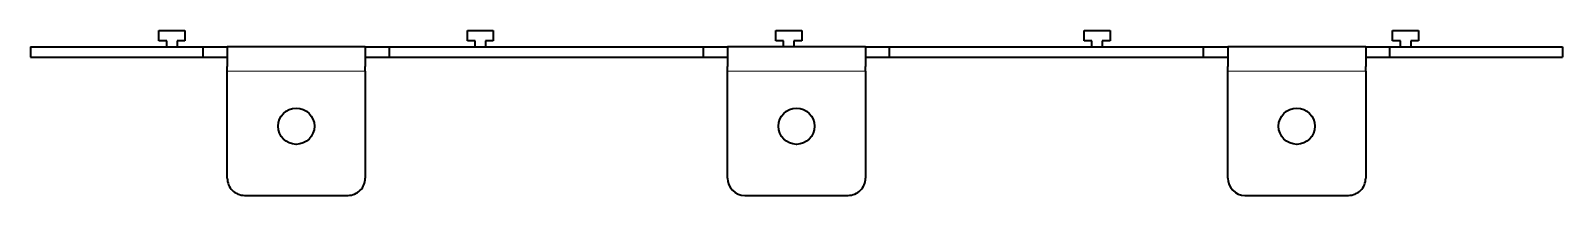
# Model space of a CAD drawing. Extents: x 75 to 519, y 186 to 234.
import ezdxf

# ---------------------------------------------------------------- set-up
doc = ezdxf.new("R2010")
doc.units = 0

msp = doc.modelspace()

# ---------------------------------------------------------------- linework, layer by layer
at = {"color": 7, "lineweight": 35, "ltscale": 0.1875}
for p, q in [((112.199997, 233.868225), (119.699997, 233.868225)), ((201.600006, 233.868225), (209.100006, 233.868225)), ((291, 233.868225), (298.5, 233.868225)), ((380.399994, 233.868225), (387.899994, 233.868225)), ((469.799988, 233.868225), (477.299988, 233.868225))]:
    msp.add_line(p, q, dxfattribs=at)
at = {"color": 7, "lineweight": 35, "ltscale": 0.075}
for p, q in [((112.199997, 230.868225), (112.199997, 233.868225)), ((119.699997, 233.868225), (119.699997, 230.868225)), ((201.600006, 230.868225), (201.600006, 233.868225)), ((209.100006, 233.868225), (209.100006, 230.868225)), ((291, 230.868225), (291, 233.868225)), ((298.5, 233.868225), (298.5, 230.868225)), ((380.399994, 230.868225), (380.399994, 233.868225)), ((387.899994, 233.868225), (387.899994, 230.868225)), ((469.799988, 230.868225), (469.799988, 233.868225)), ((477.299988, 233.868225), (477.299988, 230.868225)), ((75, 229.168228), (75, 226.168228)), ((125, 226.168228), (125, 229.168228)), ((179, 226.168228), (179, 229.168228)), ((270, 226.168228), (270, 229.168228)), ((324, 226.168228), (324, 229.168228)), ((415, 226.168228), (415, 229.168228)), ((469, 226.168228), (469, 229.168228)), ((519, 229.168228), (519, 226.168228))]:
    msp.add_line(p, q, dxfattribs=at)
at = {"color": 7, "lineweight": 35}
for p, q in [((75, 229.168228), (125, 229.168228)), ((172, 229.168228), (132, 229.168228)), ((179, 229.168228), (270, 229.168228)), ((317, 229.168228), (277, 229.168228)), ((324, 229.168228), (415, 229.168228)), ((462, 229.168228), (422, 229.168228)), ((469, 229.168228), (519, 229.168228)), ((75, 226.168228), (125, 226.168228)), ((132, 191.13179), (132, 222.168228)), ((172, 222.168228), (172, 191.13179)), ((179, 226.168228), (270, 226.168228)), ((277, 191.13179), (277, 222.168228)), ((317, 222.168228), (317, 191.13179)), ((324, 226.168228), (415, 226.168228)), ((422, 191.13179), (422, 222.168228)), ((462, 222.168228), (462, 191.13179)), ((469, 226.168228), (519, 226.168228)), ((137, 186.13179), (167, 186.13179)), ((282, 186.13179), (312, 186.13179)), ((427, 186.13179), (457, 186.13179))]:
    msp.add_line(p, q, dxfattribs=at)
at = {"color": 7, "lineweight": 35, "ltscale": 0.05625}
for p, q in [((114.449997, 230.868225), (112.199997, 230.868225)), ((119.699997, 230.868225), (117.449997, 230.868225)), ((203.850006, 230.868225), (201.600006, 230.868225)), ((209.100006, 230.868225), (206.850006, 230.868225)), ((293.25, 230.868225), (291, 230.868225)), ((298.5, 230.868225), (296.25, 230.868225)), ((382.649994, 230.868225), (380.399994, 230.868225)), ((387.899994, 230.868225), (385.649994, 230.868225)), ((472.049988, 230.868225), (469.799988, 230.868225)), ((477.299988, 230.868225), (475.049988, 230.868225))]:
    msp.add_line(p, q, dxfattribs=at)
at = {"color": 7, "lineweight": 35, "ltscale": 0.0425}
for p, q in [((114.449997, 229.168228), (114.449997, 230.868225)), ((117.449997, 230.868225), (117.449997, 229.168228)), ((203.850006, 229.168228), (203.850006, 230.868225)), ((206.850006, 230.868225), (206.850006, 229.168228)), ((293.25, 229.168228), (293.25, 230.868225)), ((296.25, 230.868225), (296.25, 229.168228)), ((382.649994, 229.168228), (382.649994, 230.868225)), ((385.649994, 230.868225), (385.649994, 229.168228)), ((472.049988, 229.168228), (472.049988, 230.868225)), ((475.049988, 230.868225), (475.049988, 229.168228))]:
    msp.add_line(p, q, dxfattribs=at)
at = {"color": 7, "lineweight": 35, "ltscale": 0.175}
for p, q in [((125, 229.168228), (132, 229.168228)), ((172, 229.168228), (179, 229.168228)), ((270, 229.168228), (277, 229.168228)), ((317, 229.168228), (324, 229.168228)), ((415, 229.168228), (422, 229.168228)), ((462, 229.168228), (469, 229.168228)), ((125, 226.168228), (132, 226.168228)), ((172, 226.168228), (179, 226.168228)), ((270, 226.168228), (277, 226.168228)), ((317, 226.168228), (324, 226.168228)), ((415, 226.168228), (422, 226.168228)), ((462, 226.168228), (469, 226.168228))]:
    msp.add_line(p, q, dxfattribs=at)
at = {"color": 7, "lineweight": 35, "ltscale": 0.141938}
for p, q in [((132, 229.168228), (132, 223.490723)), ((172, 229.168228), (172, 223.490723)), ((277, 229.168228), (277, 223.490723)), ((317, 229.168228), (317, 223.490723)), ((422, 229.168228), (422, 223.490723)), ((462, 229.168228), (462, 223.490723))]:
    msp.add_line(p, q, dxfattribs=at)
at = {"color": 7, "lineweight": 35, "ltscale": 0.033062}
for p, q in [((132, 222.168228), (132, 223.490723)), ((172, 222.168228), (172, 223.490723)), ((277, 222.168228), (277, 223.490723)), ((317, 222.168228), (317, 223.490723)), ((422, 222.168228), (422, 223.490723)), ((462, 222.168228), (462, 223.490723))]:
    msp.add_line(p, q, dxfattribs=at)
at = {"color": 7, "lineweight": 13}
for p, q in [((172, 222.168228), (132, 222.168228)), ((317, 222.168228), (277, 222.168228)), ((462, 222.168228), (422, 222.168228))]:
    msp.add_line(p, q, dxfattribs=at)
at = {"color": 7, "lineweight": 35}
for centre in [(152, 206.168228), (297, 206.168228), (442, 206.168228)]:
    msp.add_circle(centre, 5.25, dxfattribs=at)
for centre, start, end in [((137, 191.13179), 179.999995, 269.999997), ((167, 191.13179), 269.999997, 0), ((282, 191.13179), 180.000005, 269.999997), ((312, 191.13179), 269.999997, 0), ((427, 191.13179), 180.000005, 269.999997), ((457, 191.13179), 269.999997, 0)]:
    msp.add_arc(centre, 5, start, end, dxfattribs=at)

doc.saveas('drawing.dxf')
